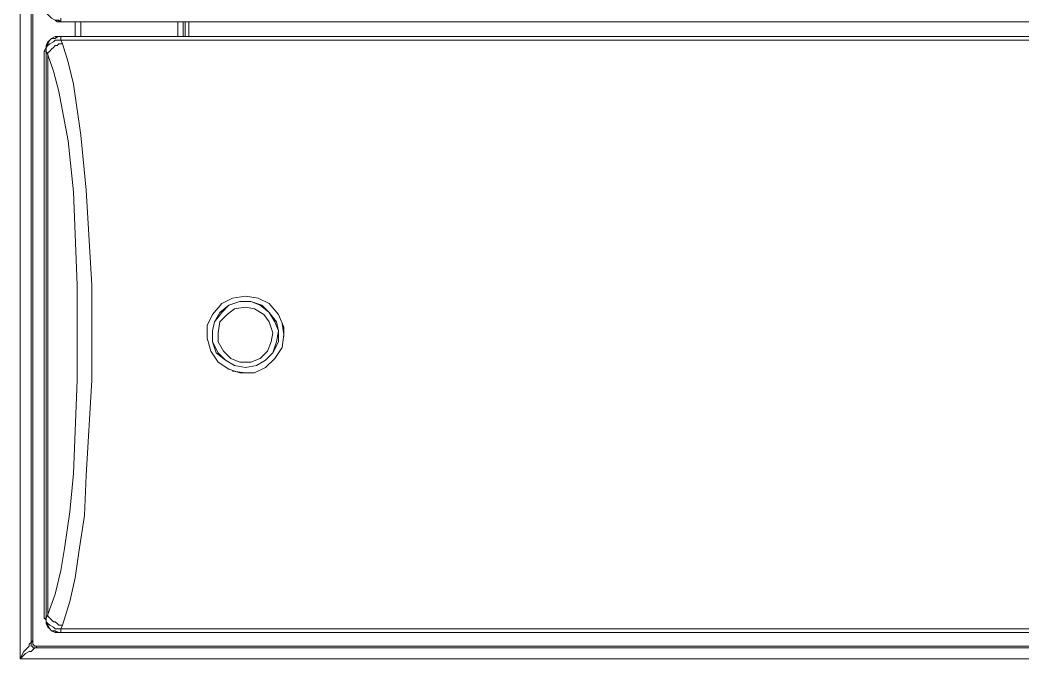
# Model space of a CAD drawing. Header units: centimetres. Extents: x -13.9 to -5.4, y -6.1 to 6.1.
# Drawn here: x -11.552 to -9.618, y -3.578 to -2.346 of the extents above; entities that cross this region are included whole.
import ezdxf

# ---------------------------------------------------------------- set-up
doc = ezdxf.new("R2010")
doc.units = ezdxf.units.CM
doc.header["$MEASUREMENT"] = 0
doc.layers.add('Camada 1', color=7, linetype='Continuous')

msp = doc.modelspace()

# ---------------------------------------------------------------- linework, layer by layer
at = {"layer": 'Camada 1', "color": 251, "lineweight": 9}
for points in [[(-11.55174, -3.57815), (-11.55174, -3.57815), (-11.55174, 3.57187), (-11.55174, 3.57187)], [(-11.53057, 3.54364), (-11.53057, 3.54364), (-11.53057, -3.54639), (-11.53057, -3.54639)], [(-11.52703, -3.54286), (-11.52703, -3.54286), (-11.52703, 3.54011), (-11.52703, 3.54011)], [(-7.76216, -2.34912), (-7.76216, -2.34912), (-11.47338, -2.34912), (-11.47338, -2.34912)], [(-11.47338, -2.34912), (-11.47338, -2.34912), (-11.47338, -2.34912), (-11.47338, -2.34912)], [(-11.47338, -2.34912), (-11.47338, -2.34912), (-7.76216, -2.34912), (-7.76216, -2.34912)], [(-11.47338, -2.34912), (-11.47338, -2.34912), (-11.47338, -2.34912), (-11.47338, -2.34912)], [(-11.44516, -2.37734), (-11.44516, -2.37734), (-11.44516, -2.34912), (-11.44516, -2.34912)], [(-11.43457, -2.34912), (-11.43457, -2.34912), (-11.43457, -2.37734), (-11.43457, -2.37734)], [(-11.43457, -2.34912), (-11.43457, -2.34912), (-11.43457, -2.37734), (-11.43457, -2.37734)], [(-11.2476, -2.37734), (-11.2476, -2.37734), (-11.2476, -2.34912), (-11.2476, -2.34912)], [(-11.23702, -2.34912), (-11.23702, -2.34912), (-11.23702, -2.37734), (-11.23702, -2.37734)], [(-11.23349, -2.37734), (-11.23349, -2.37734), (-11.23349, -2.34912), (-11.23349, -2.34912)], [(-11.22644, -2.34912), (-11.22644, -2.34912), (-11.22644, -2.37734), (-11.22644, -2.37734)], [(-11.47338, -2.37734), (-11.47338, -2.37734), (-7.76216, -2.37734), (-7.76216, -2.37734)], [(-11.47338, -2.37734), (-11.47338, -2.37734), (-11.47338, -2.37734), (-11.47338, -2.37734)], [(-11.47338, -2.37734), (-11.47338, -2.37734), (-11.47338, -2.37734), (-11.47338, -2.37734)], [(-7.76216, -2.37734), (-7.76216, -2.37734), (-11.47338, -2.37734), (-11.47338, -2.37734)], [(-11.47338, -2.3844), (-11.47338, -2.3844), (-11.46985, -2.39145), (-11.46985, -2.39145)], [(-7.76216, -2.3844), (-7.76216, -2.3844), (-11.47338, -2.3844), (-11.47338, -2.3844)], [(-11.5016, -2.40556), (-11.5016, -2.40556), (-11.50513, -2.40556), (-11.50513, -2.40556)], [(-11.50513, -2.40556), (-11.50513, -2.40556), (-11.50513, -3.49917), (-11.50513, -3.49917)], [(-11.49807, -2.41262), (-11.49807, -2.41262), (-11.5016, -2.40556), (-11.5016, -2.40556)], [(-11.5016, -2.40556), (-11.5016, -2.40556), (-11.5016, -2.40556), (-11.5016, -2.40556)], [(-11.5016, -3.49917), (-11.5016, -3.49917), (-11.5016, -2.40556), (-11.5016, -2.40556)], [(-11.49807, -2.41262), (-11.49807, -2.41262), (-11.49807, -3.49212), (-11.49807, -3.49212)], [(-11.11707, -3.02645), (-11.11707, -3.02645), (-11.14177, -3.02292), (-11.14177, -3.02292)], [(-11.10649, -3.02645), (-11.10649, -3.02645), (-11.11707, -3.02645), (-11.11707, -3.02645)], [(-11.50513, -3.49917), (-11.50513, -3.49917), (-11.5016, -3.49917), (-11.5016, -3.49917)], [(-11.5016, -3.49917), (-11.5016, -3.49917), (-11.49807, -3.49212), (-11.49807, -3.49212)], [(-11.5016, -3.49917), (-11.5016, -3.49917), (-11.5016, -3.49917), (-11.5016, -3.49917)], [(-11.46985, -3.51328), (-11.46985, -3.51328), (-11.47338, -3.52033), (-11.47338, -3.52033)], [(-11.47338, -3.52033), (-11.47338, -3.52033), (-7.76216, -3.52033), (-7.76216, -3.52033)], [(-7.76216, -3.52739), (-7.76216, -3.52739), (-11.47338, -3.52739), (-11.47338, -3.52739)], [(-11.47338, -3.52739), (-11.47338, -3.52739), (-11.47338, -3.52739), (-11.47338, -3.52739)], [(-11.47338, -3.52739), (-11.47338, -3.52739), (-7.76216, -3.52739), (-7.76216, -3.52739)], [(-11.47338, -3.52739), (-11.47338, -3.52739), (-11.47338, -3.52739), (-11.47338, -3.52739)], [(-11.53057, -3.54639), (-11.53057, -3.54639), (-11.52703, -3.54286), (-11.52703, -3.54286)], [(-11.51998, -3.55346), (-11.51998, -3.55346), (-11.51998, -3.55698), (-11.51998, -3.55698)], [(-7.71557, -3.55346), (-7.71557, -3.55346), (-11.51998, -3.55346), (-11.51998, -3.55346)], [(-11.51998, -3.55698), (-11.51998, -3.55698), (-7.71557, -3.55698), (-7.71557, -3.55698)], [(-7.68381, -3.57815), (-7.68381, -3.57815), (-11.55174, -3.57815), (-11.55174, -3.57815)]]:
    msp.add_open_spline(points, degree=3, dxfattribs=at)
for points, knots in [([(-11.50513, -2.31737), (-11.50513, -2.31737), (-11.5016, -2.32442), (-11.5016, -2.32442), (-11.5016, -2.32442), (-11.5016, -2.33148), (-11.5016, -2.33148), (-11.5016, -2.33148), (-11.49807, -2.33501), (-11.49807, -2.33501), (-11.49807, -2.33501), (-11.49455, -2.33854), (-11.49455, -2.33854), (-11.49455, -2.33854), (-11.49102, -2.34206), (-11.49102, -2.34206), (-11.49102, -2.34206), (-11.48396, -2.34559), (-11.48396, -2.34559), (-11.48396, -2.34559), (-11.48043, -2.34912), (-11.48043, -2.34912), (-11.48043, -2.34912), (-11.47338, -2.34912), (-11.47338, -2.34912)], [0, 0, 0, 0, 0.125, 0.125, 0.125, 0.25, 0.25, 0.25, 0.375, 0.375, 0.375, 0.5, 0.5, 0.5, 0.625, 0.625, 0.625, 0.75, 0.75, 0.75, 0.875, 0.875, 0.875, 1, 1, 1, 1]), ([(-11.47338, -2.34912), (-11.47338, -2.34912), (-11.47691, -2.34559), (-11.47691, -2.34559), (-11.47691, -2.34559), (-11.48396, -2.34559), (-11.48396, -2.34559), (-11.48396, -2.34559), (-11.49102, -2.34206), (-11.49102, -2.34206), (-11.49102, -2.34206), (-11.49455, -2.33854), (-11.49455, -2.33854), (-11.49455, -2.33854), (-11.49807, -2.33501), (-11.49807, -2.33501), (-11.49807, -2.33501), (-11.5016, -2.32795), (-11.5016, -2.32795), (-11.5016, -2.32795), (-11.5016, -2.32442), (-11.5016, -2.32442), (-11.5016, -2.32442), (-11.5016, -2.31737), (-11.5016, -2.31737)], [0, 0, 0, 0, 0.125, 0.125, 0.125, 0.25, 0.25, 0.25, 0.375, 0.375, 0.375, 0.5, 0.5, 0.5, 0.625, 0.625, 0.625, 0.75, 0.75, 0.75, 0.875, 0.875, 0.875, 1, 1, 1, 1]), ([(-11.47338, -2.34912), (-11.47338, -2.34912), (-11.48043, -2.34559), (-11.48043, -2.34559), (-11.48043, -2.34559), (-11.48396, -2.34559), (-11.48396, -2.34559), (-11.48396, -2.34559), (-11.49102, -2.34206), (-11.49102, -2.34206), (-11.49102, -2.34206), (-11.49455, -2.33854), (-11.49455, -2.33854), (-11.49455, -2.33854), (-11.49807, -2.33501), (-11.49807, -2.33501), (-11.49807, -2.33501), (-11.5016, -2.32795), (-11.5016, -2.32795), (-11.5016, -2.32795), (-11.5016, -2.32442), (-11.5016, -2.32442), (-11.5016, -2.32442), (-11.5016, -2.31737), (-11.5016, -2.31737)], [0, 0, 0, 0, 0.125, 0.125, 0.125, 0.25, 0.25, 0.25, 0.375, 0.375, 0.375, 0.5, 0.5, 0.5, 0.625, 0.625, 0.625, 0.75, 0.75, 0.75, 0.875, 0.875, 0.875, 1, 1, 1, 1]), ([(-11.47338, -2.34206), (-11.47338, -2.34206), (-11.47338, -2.34206), (-11.47338, -2.34206), (-11.47338, -2.34206), (-11.47338, -2.34559), (-11.47338, -2.34559), (-11.47338, -2.34559), (-11.47338, -2.34912), (-11.47338, -2.34912)], [0, 0, 0, 0, 0.3333333, 0.3333333, 0.3333333, 0.6666667, 0.6666667, 0.6666667, 1, 1, 1, 1]), ([(-11.47338, -2.37734), (-11.47338, -2.37734), (-11.48043, -2.37734), (-11.48043, -2.37734), (-11.48043, -2.37734), (-11.48396, -2.37734), (-11.48396, -2.37734), (-11.48396, -2.37734), (-11.49102, -2.38087), (-11.49102, -2.38087), (-11.49102, -2.38087), (-11.49455, -2.3844), (-11.49455, -2.3844), (-11.49455, -2.3844), (-11.49807, -2.38792), (-11.49807, -2.38792), (-11.49807, -2.38792), (-11.5016, -2.39498), (-11.5016, -2.39498), (-11.5016, -2.39498), (-11.5016, -2.39851), (-11.5016, -2.39851), (-11.5016, -2.39851), (-11.50513, -2.40556), (-11.50513, -2.40556)], [0, 0, 0, 0, 0.125, 0.125, 0.125, 0.25, 0.25, 0.25, 0.375, 0.375, 0.375, 0.5, 0.5, 0.5, 0.625, 0.625, 0.625, 0.75, 0.75, 0.75, 0.875, 0.875, 0.875, 1, 1, 1, 1]), ([(-11.47338, -2.37734), (-11.47338, -2.37734), (-11.47691, -2.37734), (-11.47691, -2.37734), (-11.47691, -2.37734), (-11.48396, -2.38087), (-11.48396, -2.38087), (-11.48396, -2.38087), (-11.49102, -2.38087), (-11.49102, -2.38087), (-11.49102, -2.38087), (-11.49455, -2.3844), (-11.49455, -2.3844), (-11.49455, -2.3844), (-11.49807, -2.39145), (-11.49807, -2.39145), (-11.49807, -2.39145), (-11.5016, -2.39498), (-11.5016, -2.39498), (-11.5016, -2.39498), (-11.5016, -2.40203), (-11.5016, -2.40203), (-11.5016, -2.40203), (-11.5016, -2.40556), (-11.5016, -2.40556)], [0, 0, 0, 0, 0.125, 0.125, 0.125, 0.25, 0.25, 0.25, 0.375, 0.375, 0.375, 0.5, 0.5, 0.5, 0.625, 0.625, 0.625, 0.75, 0.75, 0.75, 0.875, 0.875, 0.875, 1, 1, 1, 1]), ([(-11.47338, -2.37734), (-11.47338, -2.37734), (-11.48043, -2.37734), (-11.48043, -2.37734), (-11.48043, -2.37734), (-11.48396, -2.38087), (-11.48396, -2.38087), (-11.48396, -2.38087), (-11.49102, -2.38087), (-11.49102, -2.38087), (-11.49102, -2.38087), (-11.49455, -2.3844), (-11.49455, -2.3844), (-11.49455, -2.3844), (-11.49807, -2.39145), (-11.49807, -2.39145), (-11.49807, -2.39145), (-11.5016, -2.39498), (-11.5016, -2.39498), (-11.5016, -2.39498), (-11.5016, -2.40203), (-11.5016, -2.40203), (-11.5016, -2.40203), (-11.5016, -2.40556), (-11.5016, -2.40556)], [0, 0, 0, 0, 0.125, 0.125, 0.125, 0.25, 0.25, 0.25, 0.375, 0.375, 0.375, 0.5, 0.5, 0.5, 0.625, 0.625, 0.625, 0.75, 0.75, 0.75, 0.875, 0.875, 0.875, 1, 1, 1, 1]), ([(-11.47338, -2.37734), (-11.47338, -2.37734), (-11.47338, -2.37734), (-11.47338, -2.37734), (-11.47338, -2.37734), (-11.47338, -2.38087), (-11.47338, -2.38087), (-11.47338, -2.38087), (-11.47338, -2.3844), (-11.47338, -2.3844)], [0, 0, 0, 0, 0.3333333, 0.3333333, 0.3333333, 0.6666667, 0.6666667, 0.6666667, 1, 1, 1, 1]), ([(-11.47338, -2.3844), (-11.47338, -2.3844), (-11.47691, -2.3844), (-11.47691, -2.3844), (-11.47691, -2.3844), (-11.48396, -2.3844), (-11.48396, -2.3844), (-11.48396, -2.3844), (-11.48749, -2.38792), (-11.48749, -2.38792), (-11.48749, -2.38792), (-11.49455, -2.39145), (-11.49455, -2.39145), (-11.49455, -2.39145), (-11.49807, -2.39498), (-11.49807, -2.39498), (-11.49807, -2.39498), (-11.5016, -2.39851), (-11.5016, -2.39851), (-11.5016, -2.39851), (-11.5016, -2.40203), (-11.5016, -2.40203), (-11.5016, -2.40203), (-11.5016, -2.40556), (-11.5016, -2.40556)], [0, 0, 0, 0, 0.125, 0.125, 0.125, 0.25, 0.25, 0.25, 0.375, 0.375, 0.375, 0.5, 0.5, 0.5, 0.625, 0.625, 0.625, 0.75, 0.75, 0.75, 0.875, 0.875, 0.875, 1, 1, 1, 1]), ([(-11.46985, -2.39145), (-11.46985, -2.39145), (-11.47691, -2.39145), (-11.47691, -2.39145), (-11.47691, -2.39145), (-11.48043, -2.39498), (-11.48043, -2.39498), (-11.48043, -2.39498), (-11.48396, -2.39498), (-11.48396, -2.39498), (-11.48396, -2.39498), (-11.48749, -2.39851), (-11.48749, -2.39851), (-11.48749, -2.39851), (-11.49102, -2.40203), (-11.49102, -2.40203), (-11.49102, -2.40203), (-11.49455, -2.40556), (-11.49455, -2.40556), (-11.49455, -2.40556), (-11.49807, -2.40909), (-11.49807, -2.40909), (-11.49807, -2.40909), (-11.49807, -2.41262), (-11.49807, -2.41262)], [0, 0, 0, 0, 0.125, 0.125, 0.125, 0.25, 0.25, 0.25, 0.375, 0.375, 0.375, 0.5, 0.5, 0.5, 0.625, 0.625, 0.625, 0.75, 0.75, 0.75, 0.875, 0.875, 0.875, 1, 1, 1, 1]), ([(-11.46985, -2.39145), (-11.46985, -2.39145), (-11.45927, -2.42673), (-11.45927, -2.42673), (-11.45927, -2.42673), (-11.44869, -2.46906), (-11.44869, -2.46906), (-11.44869, -2.46906), (-11.43457, -2.56784), (-11.43457, -2.56784), (-11.43457, -2.56784), (-11.42399, -2.67367), (-11.42399, -2.67367), (-11.42399, -2.67367), (-11.41341, -2.85712), (-11.41341, -2.85712), (-11.41341, -2.85712), (-11.41341, -3.04056), (-11.41341, -3.04056), (-11.41341, -3.04056), (-11.42399, -3.22401), (-11.42399, -3.22401), (-11.42399, -3.22401), (-11.42752, -3.30162), (-11.42752, -3.30162), (-11.42752, -3.30162), (-11.4381, -3.37217), (-11.4381, -3.37217), (-11.4381, -3.37217), (-11.44516, -3.42156), (-11.44516, -3.42156), (-11.44516, -3.42156), (-11.45574, -3.46742), (-11.45574, -3.46742), (-11.45574, -3.46742), (-11.46985, -3.51328), (-11.46985, -3.51328)], [0, 0, 0, 0, 0.0833333, 0.0833333, 0.0833333, 0.1666667, 0.1666667, 0.1666667, 0.25, 0.25, 0.25, 0.3333333, 0.3333333, 0.3333333, 0.4166667, 0.4166667, 0.4166667, 0.5, 0.5, 0.5, 0.5833333, 0.5833333, 0.5833333, 0.6666667, 0.6666667, 0.6666667, 0.75, 0.75, 0.75, 0.8333333, 0.8333333, 0.8333333, 0.9166667, 0.9166667, 0.9166667, 1, 1, 1, 1]), ([(-11.49807, -3.49212), (-11.49807, -3.49212), (-11.48396, -3.45331), (-11.48396, -3.45331), (-11.48396, -3.45331), (-11.47338, -3.40745), (-11.47338, -3.40745), (-11.47338, -3.40745), (-11.46632, -3.36512), (-11.46632, -3.36512), (-11.46632, -3.36512), (-11.45574, -3.29456), (-11.45574, -3.29456), (-11.45574, -3.29456), (-11.44869, -3.22048), (-11.44869, -3.22048), (-11.44869, -3.22048), (-11.44163, -3.04056), (-11.44163, -3.04056), (-11.44163, -3.04056), (-11.44163, -2.85712), (-11.44163, -2.85712), (-11.44163, -2.85712), (-11.44869, -2.6772), (-11.44869, -2.6772), (-11.44869, -2.6772), (-11.45927, -2.57842), (-11.45927, -2.57842), (-11.45927, -2.57842), (-11.47691, -2.48317), (-11.47691, -2.48317), (-11.47691, -2.48317), (-11.48749, -2.44437), (-11.48749, -2.44437), (-11.48749, -2.44437), (-11.49807, -2.41262), (-11.49807, -2.41262)], [0, 0, 0, 0, 0.0833333, 0.0833333, 0.0833333, 0.1666667, 0.1666667, 0.1666667, 0.25, 0.25, 0.25, 0.3333333, 0.3333333, 0.3333333, 0.4166667, 0.4166667, 0.4166667, 0.5, 0.5, 0.5, 0.5833333, 0.5833333, 0.5833333, 0.6666667, 0.6666667, 0.6666667, 0.75, 0.75, 0.75, 0.8333333, 0.8333333, 0.8333333, 0.9166667, 0.9166667, 0.9166667, 1, 1, 1, 1]), ([(-11.04299, -2.95237), (-11.04299, -2.95237), (-11.04652, -2.97706), (-11.04652, -2.97706), (-11.04652, -2.97706), (-11.06063, -2.99823), (-11.06063, -2.99823), (-11.06063, -2.99823), (-11.07827, -3.01587), (-11.07827, -3.01587), (-11.07827, -3.01587), (-11.09944, -3.02645), (-11.09944, -3.02645), (-11.09944, -3.02645), (-11.12766, -3.02645), (-11.12766, -3.02645), (-11.12766, -3.02645), (-11.14882, -3.0194), (-11.14882, -3.0194), (-11.14882, -3.0194), (-11.16999, -3.00528), (-11.16999, -3.00528), (-11.16999, -3.00528), (-11.1841, -2.98412), (-11.1841, -2.98412), (-11.1841, -2.98412), (-11.19116, -2.95942), (-11.19116, -2.95942), (-11.19116, -2.95942), (-11.19116, -2.93473), (-11.19116, -2.93473), (-11.19116, -2.93473), (-11.18057, -2.91356), (-11.18057, -2.91356), (-11.18057, -2.91356), (-11.16293, -2.8924), (-11.16293, -2.8924), (-11.16293, -2.8924), (-11.14177, -2.88181), (-11.14177, -2.88181), (-11.14177, -2.88181), (-11.11707, -2.87828), (-11.11707, -2.87828), (-11.11707, -2.87828), (-11.09238, -2.88181), (-11.09238, -2.88181), (-11.09238, -2.88181), (-11.07121, -2.8924), (-11.07121, -2.8924), (-11.07121, -2.8924), (-11.05357, -2.91356), (-11.05357, -2.91356), (-11.05357, -2.91356), (-11.04299, -2.93826), (-11.04299, -2.93826), (-11.04299, -2.93826), (-11.04299, -2.95237), (-11.04299, -2.95237)], [0, 0, 0, 0, 0.0526316, 0.0526316, 0.0526316, 0.1052632, 0.1052632, 0.1052632, 0.1578947, 0.1578947, 0.1578947, 0.2105263, 0.2105263, 0.2105263, 0.2631579, 0.2631579, 0.2631579, 0.3157895, 0.3157895, 0.3157895, 0.3684211, 0.3684211, 0.3684211, 0.4210526, 0.4210526, 0.4210526, 0.4736842, 0.4736842, 0.4736842, 0.5263158, 0.5263158, 0.5263158, 0.5789474, 0.5789474, 0.5789474, 0.6315789, 0.6315789, 0.6315789, 0.6842105, 0.6842105, 0.6842105, 0.7368421, 0.7368421, 0.7368421, 0.7894737, 0.7894737, 0.7894737, 0.8421053, 0.8421053, 0.8421053, 0.8947368, 0.8947368, 0.8947368, 0.9473684, 0.9473684, 0.9473684, 1, 1, 1, 1]), ([(-11.11707, -3.01587), (-11.11707, -3.01587), (-11.13824, -3.01234), (-11.13824, -3.01234), (-11.13824, -3.01234), (-11.15588, -3.00176), (-11.15588, -3.00176), (-11.15588, -3.00176), (-11.16999, -2.98765), (-11.16999, -2.98765), (-11.16999, -2.98765), (-11.18057, -2.96648), (-11.18057, -2.96648), (-11.18057, -2.96648), (-11.18057, -2.94531), (-11.18057, -2.94531), (-11.18057, -2.94531), (-11.17705, -2.92767), (-11.17705, -2.92767), (-11.17705, -2.92767), (-11.16293, -2.91003), (-11.16293, -2.91003), (-11.16293, -2.91003), (-11.14882, -2.89592), (-11.14882, -2.89592), (-11.14882, -2.89592), (-11.12766, -2.88887), (-11.12766, -2.88887), (-11.12766, -2.88887), (-11.10649, -2.88887), (-11.10649, -2.88887), (-11.10649, -2.88887), (-11.08885, -2.89592), (-11.08885, -2.89592), (-11.08885, -2.89592), (-11.07121, -2.91003), (-11.07121, -2.91003), (-11.07121, -2.91003), (-11.06063, -2.92767), (-11.06063, -2.92767), (-11.06063, -2.92767), (-11.05357, -2.94531), (-11.05357, -2.94531), (-11.05357, -2.94531), (-11.0571, -2.96648), (-11.0571, -2.96648), (-11.0571, -2.96648), (-11.06416, -2.98765), (-11.06416, -2.98765), (-11.06416, -2.98765), (-11.07827, -3.00176), (-11.07827, -3.00176), (-11.07827, -3.00176), (-11.09591, -3.01234), (-11.09591, -3.01234), (-11.09591, -3.01234), (-11.11707, -3.01587), (-11.11707, -3.01587)], [0, 0, 0, 0, 0.0526316, 0.0526316, 0.0526316, 0.1052632, 0.1052632, 0.1052632, 0.1578947, 0.1578947, 0.1578947, 0.2105263, 0.2105263, 0.2105263, 0.2631579, 0.2631579, 0.2631579, 0.3157895, 0.3157895, 0.3157895, 0.3684211, 0.3684211, 0.3684211, 0.4210526, 0.4210526, 0.4210526, 0.4736842, 0.4736842, 0.4736842, 0.5263158, 0.5263158, 0.5263158, 0.5789474, 0.5789474, 0.5789474, 0.6315789, 0.6315789, 0.6315789, 0.6842105, 0.6842105, 0.6842105, 0.7368421, 0.7368421, 0.7368421, 0.7894737, 0.7894737, 0.7894737, 0.8421053, 0.8421053, 0.8421053, 0.8947368, 0.8947368, 0.8947368, 0.9473684, 0.9473684, 0.9473684, 1, 1, 1, 1]), ([(-11.11707, -3.01587), (-11.11707, -3.01587), (-11.09591, -3.01234), (-11.09591, -3.01234), (-11.09591, -3.01234), (-11.07827, -3.00176), (-11.07827, -3.00176), (-11.07827, -3.00176), (-11.06416, -2.98765), (-11.06416, -2.98765), (-11.06416, -2.98765), (-11.05357, -2.96648), (-11.05357, -2.96648), (-11.05357, -2.96648), (-11.05357, -2.94531), (-11.05357, -2.94531), (-11.05357, -2.94531), (-11.0571, -2.92767), (-11.0571, -2.92767), (-11.0571, -2.92767), (-11.07121, -2.91003), (-11.07121, -2.91003), (-11.07121, -2.91003), (-11.08532, -2.89592), (-11.08532, -2.89592), (-11.08532, -2.89592), (-11.10649, -2.88887), (-11.10649, -2.88887), (-11.10649, -2.88887), (-11.12766, -2.88887), (-11.12766, -2.88887), (-11.12766, -2.88887), (-11.14882, -2.89592), (-11.14882, -2.89592), (-11.14882, -2.89592), (-11.16646, -2.91003), (-11.16646, -2.91003), (-11.16646, -2.91003), (-11.17705, -2.92767), (-11.17705, -2.92767), (-11.17705, -2.92767), (-11.18057, -2.94531), (-11.18057, -2.94531), (-11.18057, -2.94531), (-11.18057, -2.96648), (-11.18057, -2.96648), (-11.18057, -2.96648), (-11.17352, -2.98765), (-11.17352, -2.98765), (-11.17352, -2.98765), (-11.15588, -3.00176), (-11.15588, -3.00176), (-11.15588, -3.00176), (-11.13824, -3.01234), (-11.13824, -3.01234), (-11.13824, -3.01234), (-11.11707, -3.01587), (-11.11707, -3.01587)], [0, 0, 0, 0, 0.0526316, 0.0526316, 0.0526316, 0.1052632, 0.1052632, 0.1052632, 0.1578947, 0.1578947, 0.1578947, 0.2105263, 0.2105263, 0.2105263, 0.2631579, 0.2631579, 0.2631579, 0.3157895, 0.3157895, 0.3157895, 0.3684211, 0.3684211, 0.3684211, 0.4210526, 0.4210526, 0.4210526, 0.4736842, 0.4736842, 0.4736842, 0.5263158, 0.5263158, 0.5263158, 0.5789474, 0.5789474, 0.5789474, 0.6315789, 0.6315789, 0.6315789, 0.6842105, 0.6842105, 0.6842105, 0.7368421, 0.7368421, 0.7368421, 0.7894737, 0.7894737, 0.7894737, 0.8421053, 0.8421053, 0.8421053, 0.8947368, 0.8947368, 0.8947368, 0.9473684, 0.9473684, 0.9473684, 1, 1, 1, 1]), ([(-11.11707, -2.89945), (-11.11707, -2.89945), (-11.13824, -2.90298), (-11.13824, -2.90298), (-11.13824, -2.90298), (-11.15235, -2.91356), (-11.15235, -2.91356), (-11.15235, -2.91356), (-11.16646, -2.92767), (-11.16646, -2.92767), (-11.16646, -2.92767), (-11.16999, -2.94884), (-11.16999, -2.94884), (-11.16999, -2.94884), (-11.16999, -2.96648), (-11.16999, -2.96648), (-11.16999, -2.96648), (-11.15941, -2.98412), (-11.15941, -2.98412), (-11.15941, -2.98412), (-11.1453, -2.99823), (-11.1453, -2.99823), (-11.1453, -2.99823), (-11.12766, -3.00528), (-11.12766, -3.00528), (-11.12766, -3.00528), (-11.10649, -3.00528), (-11.10649, -3.00528), (-11.10649, -3.00528), (-11.08885, -2.99823), (-11.08885, -2.99823), (-11.08885, -2.99823), (-11.07474, -2.98412), (-11.07474, -2.98412), (-11.07474, -2.98412), (-11.06769, -2.96648), (-11.06769, -2.96648), (-11.06769, -2.96648), (-11.06416, -2.94884), (-11.06416, -2.94884), (-11.06416, -2.94884), (-11.07121, -2.92767), (-11.07121, -2.92767), (-11.07121, -2.92767), (-11.0818, -2.91356), (-11.0818, -2.91356), (-11.0818, -2.91356), (-11.09944, -2.90298), (-11.09944, -2.90298), (-11.09944, -2.90298), (-11.11707, -2.89945), (-11.11707, -2.89945)], [0, 0, 0, 0, 0.0588235, 0.0588235, 0.0588235, 0.1176471, 0.1176471, 0.1176471, 0.1764706, 0.1764706, 0.1764706, 0.2352941, 0.2352941, 0.2352941, 0.2941176, 0.2941176, 0.2941176, 0.3529412, 0.3529412, 0.3529412, 0.4117647, 0.4117647, 0.4117647, 0.4705882, 0.4705882, 0.4705882, 0.5294118, 0.5294118, 0.5294118, 0.5882353, 0.5882353, 0.5882353, 0.6470588, 0.6470588, 0.6470588, 0.7058824, 0.7058824, 0.7058824, 0.7647059, 0.7647059, 0.7647059, 0.8235294, 0.8235294, 0.8235294, 0.8823529, 0.8823529, 0.8823529, 0.9411765, 0.9411765, 0.9411765, 1, 1, 1, 1]), ([(-11.04652, -2.9312), (-11.04652, -2.9312), (-11.04299, -2.95237), (-11.04299, -2.95237), (-11.04299, -2.95237), (-11.04299, -2.9559), (-11.04299, -2.9559)], [0, 0, 0, 0, 0.5, 0.5, 0.5, 1, 1, 1, 1]), ([(-11.50513, -3.49917), (-11.50513, -3.49917), (-11.5016, -3.5027), (-11.5016, -3.5027), (-11.5016, -3.5027), (-11.5016, -3.50976), (-11.5016, -3.50976), (-11.5016, -3.50976), (-11.49807, -3.51681), (-11.49807, -3.51681), (-11.49807, -3.51681), (-11.49455, -3.52033), (-11.49455, -3.52033), (-11.49455, -3.52033), (-11.49102, -3.52386), (-11.49102, -3.52386), (-11.49102, -3.52386), (-11.48396, -3.52739), (-11.48396, -3.52739), (-11.48396, -3.52739), (-11.48043, -3.52739), (-11.48043, -3.52739), (-11.48043, -3.52739), (-11.47338, -3.52739), (-11.47338, -3.52739)], [0, 0, 0, 0, 0.125, 0.125, 0.125, 0.25, 0.25, 0.25, 0.375, 0.375, 0.375, 0.5, 0.5, 0.5, 0.625, 0.625, 0.625, 0.75, 0.75, 0.75, 0.875, 0.875, 0.875, 1, 1, 1, 1]), ([(-11.47338, -3.52033), (-11.47338, -3.52033), (-11.47691, -3.52033), (-11.47691, -3.52033), (-11.47691, -3.52033), (-11.48396, -3.52033), (-11.48396, -3.52033), (-11.48396, -3.52033), (-11.48749, -3.51681), (-11.48749, -3.51681), (-11.48749, -3.51681), (-11.49455, -3.51328), (-11.49455, -3.51328), (-11.49455, -3.51328), (-11.49807, -3.50976), (-11.49807, -3.50976), (-11.49807, -3.50976), (-11.5016, -3.50623), (-11.5016, -3.50623), (-11.5016, -3.50623), (-11.5016, -3.5027), (-11.5016, -3.5027), (-11.5016, -3.5027), (-11.5016, -3.49917), (-11.5016, -3.49917)], [0, 0, 0, 0, 0.125, 0.125, 0.125, 0.25, 0.25, 0.25, 0.375, 0.375, 0.375, 0.5, 0.5, 0.5, 0.625, 0.625, 0.625, 0.75, 0.75, 0.75, 0.875, 0.875, 0.875, 1, 1, 1, 1]), ([(-11.47338, -3.52739), (-11.47338, -3.52739), (-11.47691, -3.52739), (-11.47691, -3.52739), (-11.47691, -3.52739), (-11.48396, -3.52386), (-11.48396, -3.52386), (-11.48396, -3.52386), (-11.49102, -3.52386), (-11.49102, -3.52386), (-11.49102, -3.52386), (-11.49455, -3.52033), (-11.49455, -3.52033), (-11.49455, -3.52033), (-11.49807, -3.51328), (-11.49807, -3.51328), (-11.49807, -3.51328), (-11.5016, -3.50976), (-11.5016, -3.50976), (-11.5016, -3.50976), (-11.5016, -3.5027), (-11.5016, -3.5027), (-11.5016, -3.5027), (-11.5016, -3.49917), (-11.5016, -3.49917)], [0, 0, 0, 0, 0.125, 0.125, 0.125, 0.25, 0.25, 0.25, 0.375, 0.375, 0.375, 0.5, 0.5, 0.5, 0.625, 0.625, 0.625, 0.75, 0.75, 0.75, 0.875, 0.875, 0.875, 1, 1, 1, 1]), ([(-11.47338, -3.52739), (-11.47338, -3.52739), (-11.48043, -3.52739), (-11.48043, -3.52739), (-11.48043, -3.52739), (-11.48396, -3.52386), (-11.48396, -3.52386), (-11.48396, -3.52386), (-11.49102, -3.52386), (-11.49102, -3.52386), (-11.49102, -3.52386), (-11.49455, -3.52033), (-11.49455, -3.52033), (-11.49455, -3.52033), (-11.49807, -3.51328), (-11.49807, -3.51328), (-11.49807, -3.51328), (-11.5016, -3.50976), (-11.5016, -3.50976), (-11.5016, -3.50976), (-11.5016, -3.5027), (-11.5016, -3.5027), (-11.5016, -3.5027), (-11.5016, -3.49917), (-11.5016, -3.49917)], [0, 0, 0, 0, 0.125, 0.125, 0.125, 0.25, 0.25, 0.25, 0.375, 0.375, 0.375, 0.5, 0.5, 0.5, 0.625, 0.625, 0.625, 0.75, 0.75, 0.75, 0.875, 0.875, 0.875, 1, 1, 1, 1]), ([(-11.46985, -3.51328), (-11.46985, -3.51328), (-11.47691, -3.51328), (-11.47691, -3.51328), (-11.47691, -3.51328), (-11.48043, -3.50976), (-11.48043, -3.50976), (-11.48043, -3.50976), (-11.48396, -3.50623), (-11.48396, -3.50623), (-11.48396, -3.50623), (-11.48749, -3.50623), (-11.48749, -3.50623), (-11.48749, -3.50623), (-11.49102, -3.5027), (-11.49102, -3.5027), (-11.49102, -3.5027), (-11.49455, -3.49917), (-11.49455, -3.49917), (-11.49455, -3.49917), (-11.49807, -3.49565), (-11.49807, -3.49565), (-11.49807, -3.49565), (-11.49807, -3.49212), (-11.49807, -3.49212)], [0, 0, 0, 0, 0.125, 0.125, 0.125, 0.25, 0.25, 0.25, 0.375, 0.375, 0.375, 0.5, 0.5, 0.5, 0.625, 0.625, 0.625, 0.75, 0.75, 0.75, 0.875, 0.875, 0.875, 1, 1, 1, 1]), ([(-11.47338, -3.52033), (-11.47338, -3.52033), (-11.47338, -3.52386), (-11.47338, -3.52386), (-11.47338, -3.52386), (-11.47338, -3.52739), (-11.47338, -3.52739)], [0, 0, 0, 0, 0.5, 0.5, 0.5, 1, 1, 1, 1]), ([(-11.55174, -3.57815), (-11.55174, -3.57815), (-11.54821, -3.57109), (-11.54821, -3.57109), (-11.54821, -3.57109), (-11.54468, -3.56404), (-11.54468, -3.56404), (-11.54468, -3.56404), (-11.54115, -3.56051), (-11.54115, -3.56051), (-11.54115, -3.56051), (-11.53763, -3.55698), (-11.53763, -3.55698), (-11.53763, -3.55698), (-11.5341, -3.55346), (-11.5341, -3.55346), (-11.5341, -3.55346), (-11.5341, -3.54992), (-11.5341, -3.54992), (-11.5341, -3.54992), (-11.53057, -3.54639), (-11.53057, -3.54639)], [0, 0, 0, 0, 0.1428571, 0.1428571, 0.1428571, 0.2857143, 0.2857143, 0.2857143, 0.4285714, 0.4285714, 0.4285714, 0.5714286, 0.5714286, 0.5714286, 0.7142857, 0.7142857, 0.7142857, 0.8571429, 0.8571429, 0.8571429, 1, 1, 1, 1]), ([(-11.51998, -3.55698), (-11.51998, -3.55698), (-11.52351, -3.55698), (-11.52351, -3.55698), (-11.52351, -3.55698), (-11.52703, -3.56051), (-11.52703, -3.56051), (-11.52703, -3.56051), (-11.53057, -3.56404), (-11.53057, -3.56404), (-11.53057, -3.56404), (-11.5341, -3.56404), (-11.5341, -3.56404), (-11.5341, -3.56404), (-11.54115, -3.56757), (-11.54115, -3.56757), (-11.54115, -3.56757), (-11.54468, -3.57109), (-11.54468, -3.57109), (-11.54468, -3.57109), (-11.55174, -3.57815), (-11.55174, -3.57815)], [0, 0, 0, 0, 0.1428571, 0.1428571, 0.1428571, 0.2857143, 0.2857143, 0.2857143, 0.4285714, 0.4285714, 0.4285714, 0.5714286, 0.5714286, 0.5714286, 0.7142857, 0.7142857, 0.7142857, 0.8571429, 0.8571429, 0.8571429, 1, 1, 1, 1]), ([(-11.53057, -3.54639), (-11.53057, -3.54639), (-11.53057, -3.54992), (-11.53057, -3.54992), (-11.53057, -3.54992), (-11.53057, -3.55346), (-11.53057, -3.55346), (-11.53057, -3.55346), (-11.52703, -3.55346), (-11.52703, -3.55346), (-11.52703, -3.55346), (-11.52703, -3.55698), (-11.52703, -3.55698), (-11.52703, -3.55698), (-11.52351, -3.55698), (-11.52351, -3.55698), (-11.52351, -3.55698), (-11.51998, -3.55698), (-11.51998, -3.55698)], [0, 0, 0, 0, 0.1666667, 0.1666667, 0.1666667, 0.3333333, 0.3333333, 0.3333333, 0.5, 0.5, 0.5, 0.6666667, 0.6666667, 0.6666667, 0.8333333, 0.8333333, 0.8333333, 1, 1, 1, 1]), ([(-11.52703, -3.54286), (-11.52703, -3.54286), (-11.52703, -3.54639), (-11.52703, -3.54639), (-11.52703, -3.54639), (-11.52703, -3.54992), (-11.52703, -3.54992), (-11.52703, -3.54992), (-11.52351, -3.55346), (-11.52351, -3.55346), (-11.52351, -3.55346), (-11.51998, -3.55346), (-11.51998, -3.55346)], [0, 0, 0, 0, 0.25, 0.25, 0.25, 0.5, 0.5, 0.5, 0.75, 0.75, 0.75, 1, 1, 1, 1])]:
    msp.add_open_spline(points, degree=3, knots=knots, dxfattribs=at)

doc.saveas('drawing.dxf')
